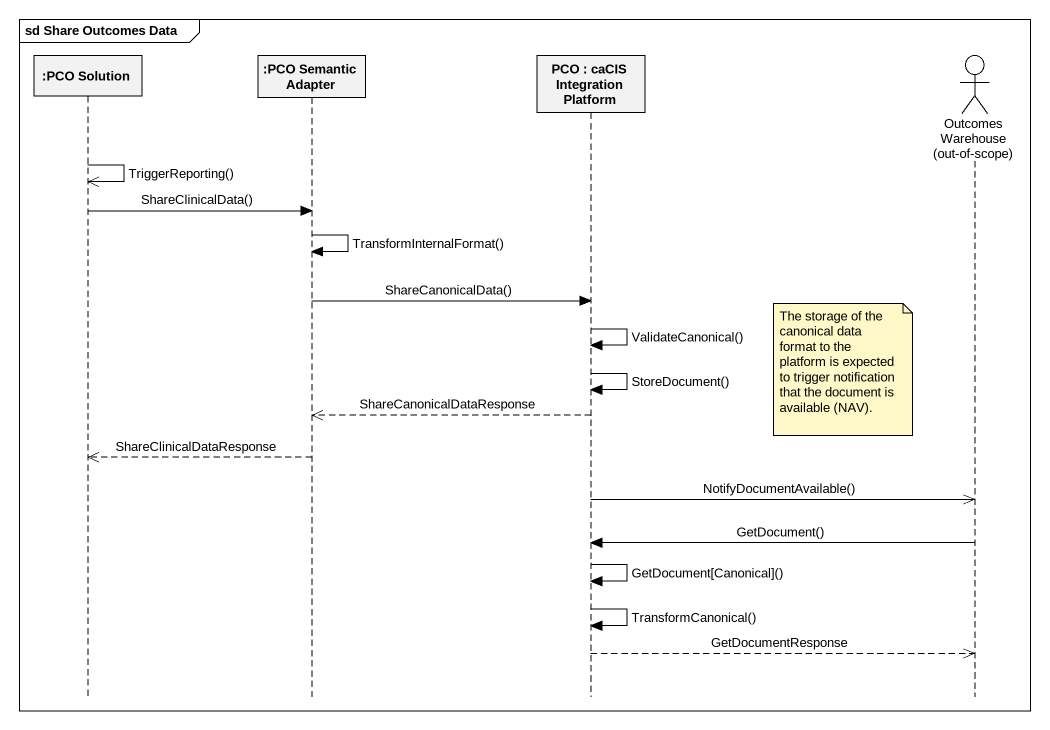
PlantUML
@startuml
mainframe sd Share Outcomes Data
hide footbox
participant ":PCO Solution" as PCO_Solution
participant ":PCO Semantic Adapter" as PCO_Semantic_Adapter
participant "PCO : caCIS Integration Platform" as PCO
actor "Outcomes Warehouse (out-of-scope)" as Outcomes_Warehouse_out_of

PCO_Solution ->> PCO_Solution : TriggerReporting()
PCO_Solution -> PCO_Semantic_Adapter : ShareClinicalData()
PCO_Semantic_Adapter -> PCO_Semantic_Adapter : TransformInternalFormat()
PCO_Semantic_Adapter -> PCO : ShareCanonicalData()
PCO -> PCO : ValidateCanonical()
note left of Outcomes_Warehouse_out_of : The storage of the canonical data format to the platform is expected to trigger notification that the document is available (NAV).
PCO -> PCO : StoreDocument()
PCO -->> PCO_Semantic_Adapter : ShareCanonicalDataResponse
PCO_Semantic_Adapter -->> PCO_Solution : ShareClinicalDataResponse
PCO ->> Outcomes_Warehouse_out_of : NotifyDocumentAvailable()
Outcomes_Warehouse_out_of -> PCO : GetDocument()
PCO -> PCO : GetDocument[Canonical]()
PCO -> PCO : TransformCanonical()
PCO -->> Outcomes_Warehouse_out_of : GetDocumentResponse
@enduml
